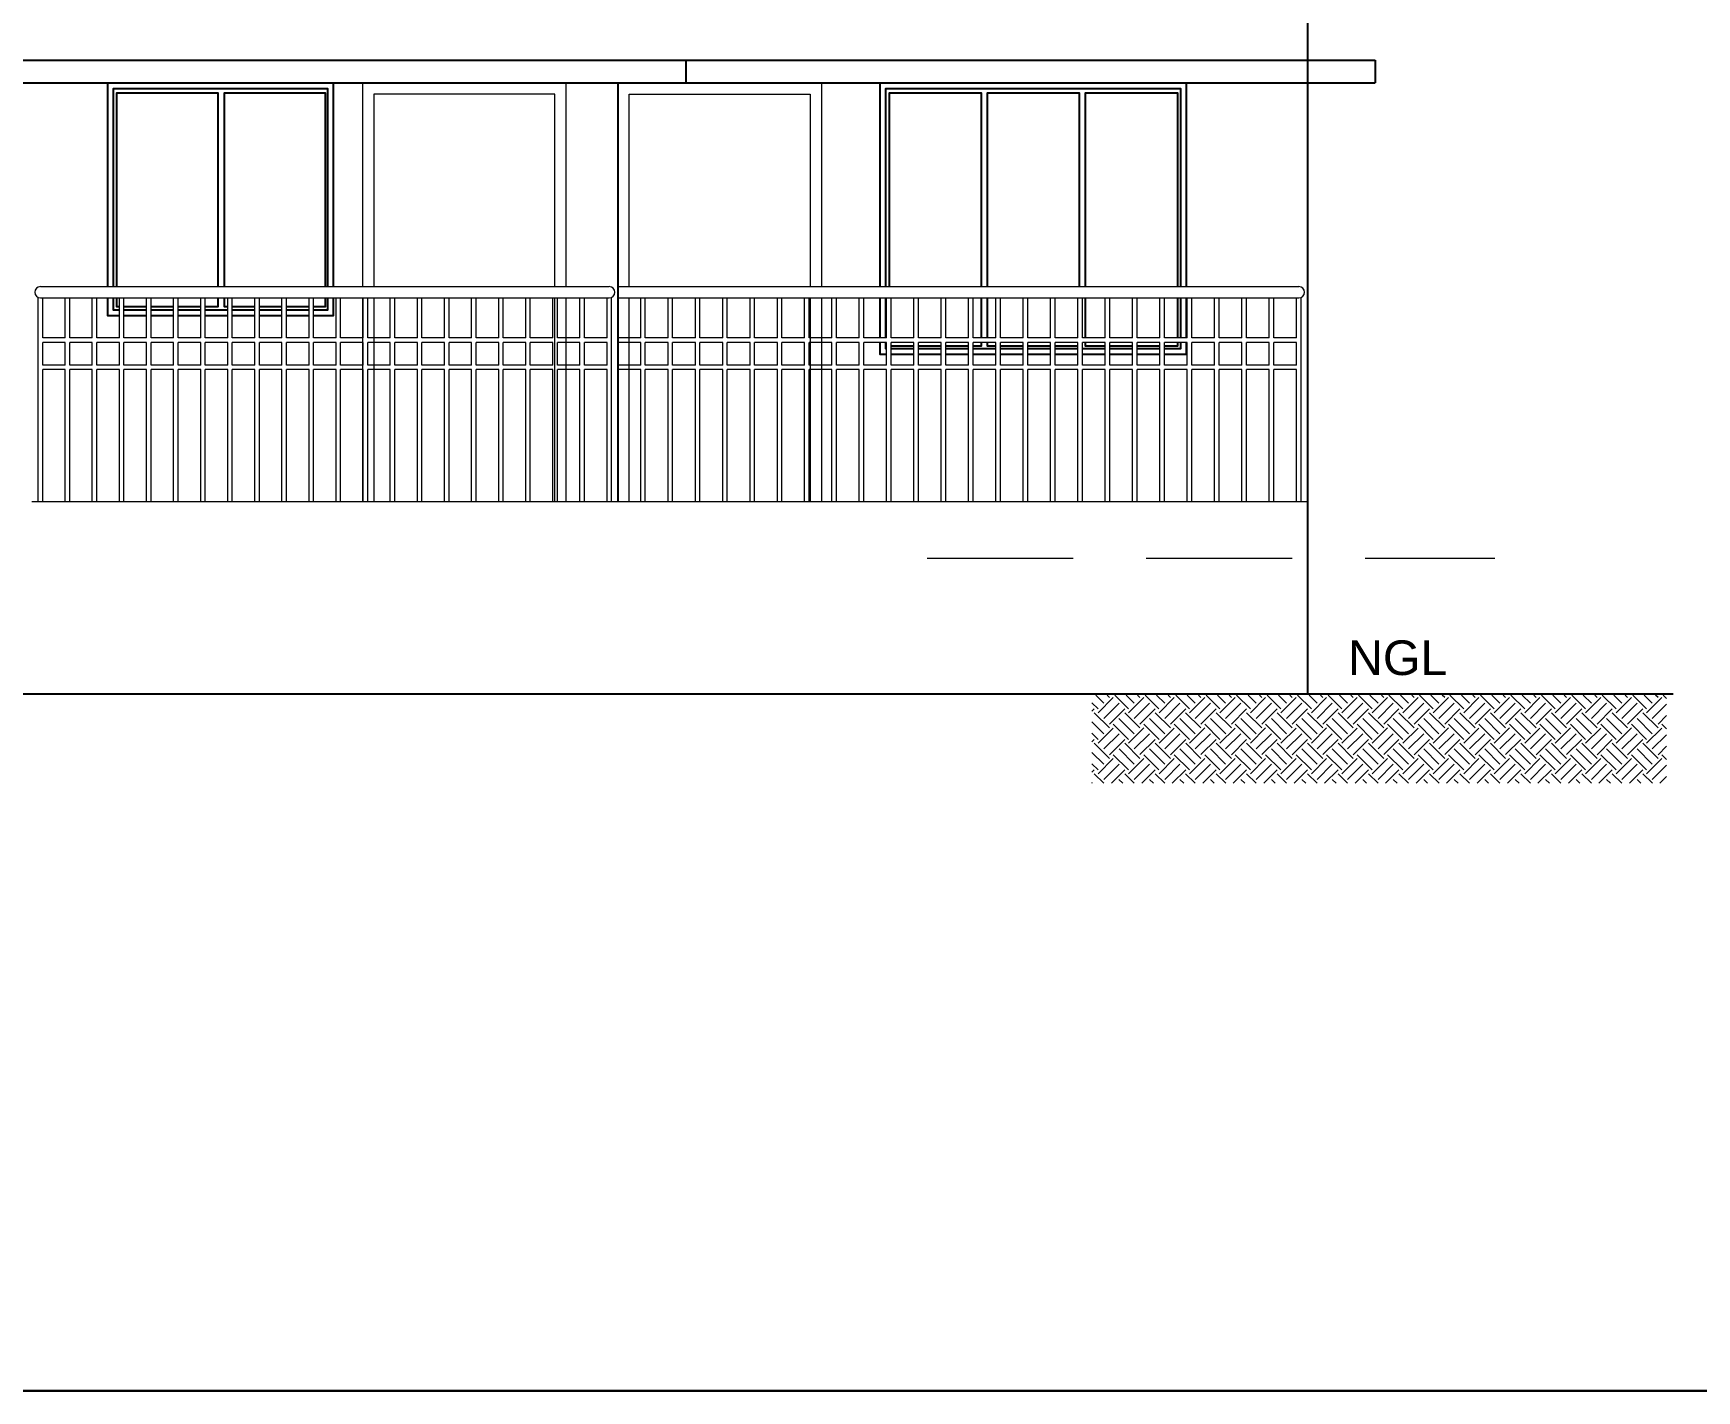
# Model space of a CAD drawing. Header units: metres. Extents: x -1441 to -394, y -133 to 518.
# Drawn here: x -1160.63 to -1153.28, y 114.05 to 120.05 of the extents above; entities that cross this region are included whole.
import ezdxf

# ---------------------------------------------------------------- set-up
doc = ezdxf.new("R2010")
doc.units = ezdxf.units.M
doc.header["$LTSCALE"] = 25.4
doc.linetypes.add('DASHEDX2', pattern=[38.1, 25.4, -12.7])
doc.layers.get('0').update_dxf_attribs({"linetype": 'CONTINUOUS'})
doc.layers.add('Railing', color=7, linetype='CONTINUOUS')
doc.styles.add('STYLE3', font='arial.ttf')

msp = doc.modelspace()

# ---------------------------------------------------------------- hatches: boundary and pattern name
at = {"linetype": 'Continuous', "lineweight": 9}
h = msp.add_hatch(dxfattribs=at)
h.set_pattern_fill('EARTH', color=8, scale=0.015, angle=45, style=0)
h.set_pattern_definition([(45, (-2003.81683, -105.12475), (9e-18, 0.134701482), [0.095248331, -0.095248331]), (45, (-2003.84209, -105.09949), (9e-18, 0.134701482), [0.095248331, -0.095248331]), (45, (-2003.86735, -105.074235), (9e-18, 0.134701482), [0.095248331, -0.095248331]), (135, (-2003.86735, -105.0574), (-0.134701482, 9e-18), [0.095248331, -0.095248331]), (135, (-2003.84209, -105.03214), (-0.134701482, 9e-18), [0.095248331, -0.095248331]), (135, (-2003.81683, -105.00688), (-0.134701482, 9e-18), [0.095248331, -0.095248331])])
h.paths.add_polyline_path([(-1153.4085, 117.1264), (-1155.9485, 117.1264), (-1155.9485, 116.7369), (-1153.4085, 116.7369)])

# ---------------------------------------------------------------- linework, layer by layer
at = {"color": 7}
for p, q in [((-1154.9958, 125.932), (-1154.9958, 117.132)), ((-1154.9958, 122.882), (-1154.9958, 117.132)), ((-1154.9958, 122.882), (-1154.9958, 119.932)), ((-1167.1854, 119.932), (-1154.6958, 119.932)), ((-1154.6958, 119.932), (-1154.6958, 119.832)), ((-1167.1854, 119.832), (-1154.6958, 119.832)), ((-1154.9958, 119.832), (-1154.9958, 117.132)), ((-1183.704, 117.132), (-1153.3786, 117.132))]:
    msp.add_line(p, q, dxfattribs=at)
at = {"color": 7, "linetype": 'Continuous'}
for p, q in [((-1157.7438, 119.932), (-1157.7438, 119.832)), ((-1158.0438, 119.832), (-1158.0438, 117.982))]:
    msp.add_line(p, q, dxfattribs=at)
at = {"color": 8, "lineweight": 13}
for p, q in [((-1160.5965, 118.932), (-1158.0819, 118.932)), ((-1158.0438, 118.932), (-1155.0339, 118.932)), ((-1160.5965, 118.882), (-1158.0819, 118.882)), ((-1158.0438, 118.882), (-1155.0339, 118.882)), ((-1160.6346, 117.982), (-1158.0438, 117.982)), ((-1158.0438, 117.982), (-1154.9958, 117.982))]:
    msp.add_line(p, q, dxfattribs=at)
at = {"color": 8, "linetype": 'DASHEDX2', "lineweight": 13, "ltscale": 0.001}
msp.add_line((-1156.6761, 117.732), (-1154.1681, 117.732), dxfattribs=at)
at = {"lineweight": 30}
msp.add_lwpolyline([(-1123.4498, 154.0942), (-1183.6714, 154.0942), (-1183.6714, 114.0526), (-1123.4498, 114.0526)], close=True, dxfattribs=at)
at = {"color": 38, "linetype": 'Continuous'}
for points in [[(-1160.2984, 118.932), (-1160.2984, 119.832), (-1159.302, 119.832), (-1159.302, 118.932)], [(-1160.2734, 118.932), (-1160.2734, 119.807), (-1159.327, 119.807), (-1159.327, 118.932)], [(-1156.8839, 118.932), (-1156.8839, 119.832), (-1155.5316, 119.832), (-1155.5316, 118.932)], [(-1156.8589, 118.932), (-1156.8589, 119.807), (-1155.5566, 119.807), (-1155.5566, 118.932)], [(-1160.2473, 118.802), (-1160.2984, 118.802), (-1160.2984, 118.882)], [(-1160.2473, 118.827), (-1160.2734, 118.827), (-1160.2734, 118.882)], [(-1160.1276, 118.827), (-1160.2273, 118.827)], [(-1160.0078, 118.827), (-1160.1076, 118.827)], [(-1159.8881, 118.827), (-1159.9878, 118.827)], [(-1159.7683, 118.827), (-1159.8681, 118.827)], [(-1159.6486, 118.827), (-1159.7483, 118.827)], [(-1159.5289, 118.827), (-1159.6286, 118.827)], [(-1159.4091, 118.827), (-1159.5089, 118.827)], [(-1159.302, 118.882), (-1159.302, 118.802), (-1159.3891, 118.802)], [(-1159.327, 118.882), (-1159.327, 118.827), (-1159.3891, 118.827)], [(-1156.8839, 118.7049), (-1156.8839, 118.882)], [(-1156.8589, 118.7049), (-1156.8589, 118.882)], [(-1155.5566, 118.882), (-1155.5566, 118.7049)], [(-1155.5316, 118.882), (-1155.5316, 118.7049)], [(-1160.1276, 118.802), (-1160.2273, 118.802)], [(-1160.0078, 118.802), (-1160.1076, 118.802)], [(-1159.8881, 118.802), (-1159.9878, 118.802)], [(-1159.7683, 118.802), (-1159.8681, 118.802)], [(-1159.6486, 118.802), (-1159.7483, 118.802)], [(-1159.5289, 118.802), (-1159.6286, 118.802)], [(-1159.4091, 118.802), (-1159.5089, 118.802)], [(-1156.8559, 118.632), (-1156.8839, 118.632), (-1156.8839, 118.6849)], [(-1156.8559, 118.657), (-1156.8589, 118.657), (-1156.8589, 118.6849)], [(-1155.5316, 118.6849), (-1155.5316, 118.632), (-1155.6279, 118.632)], [(-1155.5566, 118.6849), (-1155.5566, 118.657), (-1155.6279, 118.657)], [(-1156.7351, 118.657), (-1156.8359, 118.657)], [(-1156.7351, 118.632), (-1156.8359, 118.632)], [(-1156.6143, 118.657), (-1156.7151, 118.657)], [(-1156.6143, 118.632), (-1156.7151, 118.632)], [(-1156.4935, 118.657), (-1156.5943, 118.657)], [(-1156.4935, 118.632), (-1156.5943, 118.632)], [(-1156.3727, 118.657), (-1156.4735, 118.657)], [(-1156.3727, 118.632), (-1156.4735, 118.632)], [(-1156.2519, 118.657), (-1156.3527, 118.657)], [(-1156.2519, 118.632), (-1156.3527, 118.632)], [(-1156.1311, 118.657), (-1156.2319, 118.657)], [(-1156.1311, 118.632), (-1156.2319, 118.632)], [(-1156.0103, 118.657), (-1156.1111, 118.657)], [(-1156.0103, 118.632), (-1156.1111, 118.632)], [(-1155.8895, 118.657), (-1155.9903, 118.657)], [(-1155.8895, 118.632), (-1155.9903, 118.632)], [(-1155.7687, 118.657), (-1155.8695, 118.657)], [(-1155.7687, 118.632), (-1155.8695, 118.632)], [(-1155.6479, 118.657), (-1155.7487, 118.657)], [(-1155.6479, 118.632), (-1155.7487, 118.632)]]:
    msp.add_lwpolyline(points, dxfattribs=at)
at = {"color": 144, "linetype": 'Continuous'}
for points in [[(-1160.2583, 118.932), (-1160.2583, 119.7875), (-1159.813, 119.7875), (-1159.813, 118.932)], [(-1159.7834, 118.932), (-1159.7834, 119.7875), (-1159.3381, 119.7875), (-1159.3381, 118.932)], [(-1156.8438, 118.932), (-1156.8438, 119.7875), (-1156.4377, 119.7875), (-1156.4377, 118.932)], [(-1156.4106, 118.932), (-1156.4106, 119.7875), (-1156.0045, 119.7875), (-1156.0045, 118.932)], [(-1155.977, 118.932), (-1155.977, 119.7875), (-1155.5709, 119.7875), (-1155.5709, 118.932)], [(-1160.2473, 118.8424), (-1160.2583, 118.8424), (-1160.2583, 118.882)], [(-1160.1276, 118.8424), (-1160.2273, 118.8424)], [(-1160.0078, 118.8424), (-1160.1076, 118.8424)], [(-1159.8881, 118.8424), (-1159.9878, 118.8424)], [(-1159.813, 118.882), (-1159.813, 118.8424), (-1159.8681, 118.8424)], [(-1159.7683, 118.8424), (-1159.7834, 118.8424), (-1159.7834, 118.882)], [(-1159.6486, 118.8424), (-1159.7483, 118.8424)], [(-1159.5289, 118.8424), (-1159.6286, 118.8424)], [(-1159.4091, 118.8424), (-1159.5089, 118.8424)], [(-1159.3381, 118.882), (-1159.3381, 118.8424), (-1159.3891, 118.8424)], [(-1156.4377, 118.882), (-1156.4377, 118.7049)], [(-1156.4106, 118.7049), (-1156.4106, 118.882)], [(-1155.977, 118.7049), (-1155.977, 118.882)], [(-1155.5709, 118.882), (-1155.5709, 118.7049)], [(-1156.4377, 118.6849), (-1156.4377, 118.6683), (-1156.4735, 118.6683)], [(-1156.3727, 118.6683), (-1156.4106, 118.6683), (-1156.4106, 118.6849)], [(-1155.8895, 118.6683), (-1155.977, 118.6683), (-1155.977, 118.6849)], [(-1155.5709, 118.6849), (-1155.5709, 118.6683), (-1155.6279, 118.6683)], [(-1156.7351, 118.6683), (-1156.8359, 118.6683)], [(-1156.6143, 118.6683), (-1156.7151, 118.6683)], [(-1156.4935, 118.6683), (-1156.5943, 118.6683)], [(-1156.2519, 118.6683), (-1156.3527, 118.6683)], [(-1156.1311, 118.6683), (-1156.2319, 118.6683)], [(-1156.0103, 118.6683), (-1156.1111, 118.6683)], [(-1155.7687, 118.6683), (-1155.8695, 118.6683)], [(-1155.6479, 118.6683), (-1155.7487, 118.6683)]]:
    msp.add_lwpolyline(points, dxfattribs=at)
at = {"color": 8, "linetype": 'Continuous', "lineweight": 13}
for points in [[(-1158.2724, 118.932), (-1158.2724, 119.832), (-1159.1724, 119.832), (-1159.1724, 118.932)], [(-1158.3224, 118.932), (-1158.3224, 119.782), (-1159.1224, 119.782), (-1159.1224, 118.932)], [(-1158.0438, 118.932), (-1158.0438, 119.832), (-1157.1438, 119.832), (-1157.1438, 118.932)], [(-1157.9938, 118.932), (-1157.9938, 119.782), (-1157.1938, 119.782), (-1157.1938, 118.932)], [(-1159.1724, 118.882), (-1159.1724, 117.982)], [(-1159.1224, 118.882), (-1159.1224, 117.982)], [(-1158.3224, 117.982), (-1158.3224, 118.882)], [(-1158.2724, 117.982), (-1158.2724, 118.882)], [(-1158.0438, 117.982), (-1158.0438, 118.882)], [(-1157.9938, 117.982), (-1157.9938, 118.882)], [(-1157.1938, 118.882), (-1157.1938, 117.982)], [(-1157.1438, 118.882), (-1157.1438, 117.982)]]:
    msp.add_lwpolyline(points, dxfattribs=at)
at = {"color": 8, "lineweight": 13}
for centre, start, end in [((-1160.5965, 118.907), 90, 270), ((-1158.0819, 118.907), 270, 90), ((-1155.0339, 118.907), 270, 90)]:
    msp.add_arc(centre, 0.025, start, end, dxfattribs=at)
at = {"layer": 'Railing', "color": 8, "lineweight": 15}
for p, q in [((-1160.6065, 117.982), (-1160.6065, 118.882)), ((-1160.5865, 118.7049), (-1160.5865, 118.882)), ((-1160.4868, 118.7049), (-1160.4868, 118.882)), ((-1160.4668, 118.7049), (-1160.4668, 118.882)), ((-1160.3671, 118.7049), (-1160.3671, 118.882)), ((-1160.3471, 118.7049), (-1160.3471, 118.882)), ((-1160.2473, 118.7049), (-1160.2473, 118.882)), ((-1160.2273, 118.7049), (-1160.2273, 118.882)), ((-1160.1276, 118.7049), (-1160.1276, 118.882)), ((-1160.1076, 118.7049), (-1160.1076, 118.882)), ((-1160.0078, 118.7049), (-1160.0078, 118.882)), ((-1159.9878, 118.7049), (-1159.9878, 118.882)), ((-1159.8881, 118.7049), (-1159.8881, 118.882)), ((-1159.8681, 118.7049), (-1159.8681, 118.882)), ((-1159.7683, 118.7049), (-1159.7683, 118.882)), ((-1159.7483, 118.7049), (-1159.7483, 118.882)), ((-1159.6486, 118.7049), (-1159.6486, 118.882)), ((-1159.6286, 118.7049), (-1159.6286, 118.882)), ((-1159.5289, 118.7049), (-1159.5289, 118.882)), ((-1159.5089, 118.7049), (-1159.5089, 118.882)), ((-1159.4091, 118.7049), (-1159.4091, 118.882)), ((-1159.3891, 118.7049), (-1159.3891, 118.882)), ((-1159.2894, 118.7049), (-1159.2894, 118.882)), ((-1159.2694, 118.7049), (-1159.2694, 118.882)), ((-1159.1696, 118.7049), (-1159.1696, 118.882)), ((-1159.1496, 118.7049), (-1159.1496, 118.882)), ((-1159.0499, 118.7049), (-1159.0499, 118.882)), ((-1159.0299, 118.7049), (-1159.0299, 118.882)), ((-1158.9301, 118.7049), (-1158.9301, 118.882)), ((-1158.9101, 118.7049), (-1158.9101, 118.882)), ((-1158.8104, 118.7049), (-1158.8104, 118.882)), ((-1158.7904, 118.7049), (-1158.7904, 118.882)), ((-1158.6907, 118.7049), (-1158.6907, 118.882)), ((-1158.6707, 118.7049), (-1158.6707, 118.882)), ((-1158.5709, 118.7049), (-1158.5709, 118.882)), ((-1158.5509, 118.7049), (-1158.5509, 118.882)), ((-1158.4512, 118.7049), (-1158.4512, 118.882)), ((-1158.4312, 118.7049), (-1158.4312, 118.882)), ((-1158.3314, 118.7049), (-1158.3314, 118.882)), ((-1158.3114, 118.7049), (-1158.3114, 118.882)), ((-1158.2117, 118.7049), (-1158.2117, 118.882)), ((-1158.1917, 118.7049), (-1158.1917, 118.882)), ((-1158.0919, 118.7049), (-1158.0919, 118.882)), ((-1158.0719, 117.982), (-1158.0719, 118.882)), ((-1157.9431, 118.7049), (-1157.9431, 118.882)), ((-1157.9231, 118.7049), (-1157.9231, 118.882)), ((-1157.8223, 118.7049), (-1157.8223, 118.882)), ((-1157.8023, 118.7049), (-1157.8023, 118.882)), ((-1157.7015, 118.7049), (-1157.7015, 118.882)), ((-1157.6815, 118.7049), (-1157.6815, 118.882)), ((-1157.5807, 118.7049), (-1157.5807, 118.882)), ((-1157.5607, 118.7049), (-1157.5607, 118.882)), ((-1157.4599, 118.7049), (-1157.4599, 118.882)), ((-1157.4399, 118.7049), (-1157.4399, 118.882)), ((-1157.3391, 118.7049), (-1157.3391, 118.882)), ((-1157.3191, 118.7049), (-1157.3191, 118.882)), ((-1157.2183, 118.7049), (-1157.2183, 118.882)), ((-1157.1983, 118.7049), (-1157.1983, 118.882)), ((-1157.0975, 118.7049), (-1157.0975, 118.882)), ((-1157.0775, 118.7049), (-1157.0775, 118.882)), ((-1156.9767, 118.7049), (-1156.9767, 118.882)), ((-1156.9567, 118.7049), (-1156.9567, 118.882)), ((-1156.8559, 118.7049), (-1156.8559, 118.882)), ((-1156.8359, 118.7049), (-1156.8359, 118.882)), ((-1156.7351, 118.7049), (-1156.7351, 118.882)), ((-1156.7151, 118.7049), (-1156.7151, 118.882)), ((-1156.6143, 118.7049), (-1156.6143, 118.882)), ((-1156.5943, 118.7049), (-1156.5943, 118.882)), ((-1156.4935, 118.7049), (-1156.4935, 118.882)), ((-1156.4735, 118.7049), (-1156.4735, 118.882)), ((-1156.3727, 118.7049), (-1156.3727, 118.882)), ((-1156.3527, 118.7049), (-1156.3527, 118.882)), ((-1156.2519, 118.7049), (-1156.2519, 118.882)), ((-1156.2319, 118.7049), (-1156.2319, 118.882)), ((-1156.1311, 118.7049), (-1156.1311, 118.882)), ((-1156.1111, 118.7049), (-1156.1111, 118.882)), ((-1156.0103, 118.7049), (-1156.0103, 118.882)), ((-1155.9903, 118.7049), (-1155.9903, 118.882)), ((-1155.8895, 118.7049), (-1155.8895, 118.882)), ((-1155.8695, 118.7049), (-1155.8695, 118.882)), ((-1155.7687, 118.7049), (-1155.7687, 118.882)), ((-1155.7487, 118.7049), (-1155.7487, 118.882)), ((-1155.6479, 118.7049), (-1155.6479, 118.882)), ((-1155.6279, 118.7049), (-1155.6279, 118.882)), ((-1155.5271, 118.7049), (-1155.5271, 118.882)), ((-1155.5071, 118.7049), (-1155.5071, 118.882)), ((-1155.4063, 118.7049), (-1155.4063, 118.882)), ((-1155.3863, 118.7049), (-1155.3863, 118.882)), ((-1155.2855, 118.7049), (-1155.2855, 118.882)), ((-1155.2655, 118.7049), (-1155.2655, 118.882)), ((-1155.1647, 118.7049), (-1155.1647, 118.882)), ((-1155.1447, 118.7049), (-1155.1447, 118.882)), ((-1155.0439, 118.7049), (-1155.0439, 118.882)), ((-1155.0239, 117.982), (-1155.0239, 118.882)), ((-1160.4868, 118.7049), (-1160.5865, 118.7049)), ((-1160.5865, 118.5851), (-1160.5865, 118.6849)), ((-1160.4868, 118.6849), (-1160.5865, 118.6849)), ((-1160.4868, 118.5851), (-1160.4868, 118.6849)), ((-1160.3671, 118.7049), (-1160.4668, 118.7049)), ((-1160.4668, 118.5851), (-1160.4668, 118.6849)), ((-1160.3671, 118.6849), (-1160.4668, 118.6849)), ((-1160.3671, 118.5851), (-1160.3671, 118.6849)), ((-1160.2473, 118.7049), (-1160.3471, 118.7049)), ((-1160.3471, 118.5851), (-1160.3471, 118.6849)), ((-1160.2473, 118.6849), (-1160.3471, 118.6849)), ((-1160.2473, 118.5851), (-1160.2473, 118.6849)), ((-1160.1276, 118.7049), (-1160.2273, 118.7049)), ((-1160.2273, 118.5851), (-1160.2273, 118.6849)), ((-1160.1276, 118.6849), (-1160.2273, 118.6849)), ((-1160.1276, 118.5851), (-1160.1276, 118.6849)), ((-1160.0078, 118.7049), (-1160.1076, 118.7049)), ((-1160.1076, 118.5851), (-1160.1076, 118.6849)), ((-1160.0078, 118.6849), (-1160.1076, 118.6849)), ((-1160.0078, 118.5851), (-1160.0078, 118.6849)), ((-1159.8881, 118.7049), (-1159.9878, 118.7049)), ((-1159.9878, 118.5851), (-1159.9878, 118.6849)), ((-1159.8881, 118.6849), (-1159.9878, 118.6849)), ((-1159.8881, 118.5851), (-1159.8881, 118.6849)), ((-1159.7683, 118.7049), (-1159.8681, 118.7049)), ((-1159.8681, 118.5851), (-1159.8681, 118.6849)), ((-1159.7683, 118.6849), (-1159.8681, 118.6849)), ((-1159.7683, 118.5851), (-1159.7683, 118.6849)), ((-1159.6486, 118.7049), (-1159.7483, 118.7049)), ((-1159.7483, 118.5851), (-1159.7483, 118.6849)), ((-1159.6486, 118.6849), (-1159.7483, 118.6849)), ((-1159.6486, 118.5851), (-1159.6486, 118.6849)), ((-1159.5289, 118.7049), (-1159.6286, 118.7049)), ((-1159.6286, 118.5851), (-1159.6286, 118.6849)), ((-1159.5289, 118.6849), (-1159.6286, 118.6849)), ((-1159.5289, 118.5851), (-1159.5289, 118.6849)), ((-1159.4091, 118.7049), (-1159.5089, 118.7049)), ((-1159.5089, 118.5851), (-1159.5089, 118.6849)), ((-1159.4091, 118.6849), (-1159.5089, 118.6849)), ((-1159.4091, 118.5851), (-1159.4091, 118.6849)), ((-1159.2894, 118.7049), (-1159.3891, 118.7049)), ((-1159.3891, 118.5851), (-1159.3891, 118.6849)), ((-1159.2894, 118.6849), (-1159.3891, 118.6849)), ((-1159.2894, 118.5851), (-1159.2894, 118.6849)), ((-1159.1696, 118.7049), (-1159.2694, 118.7049)), ((-1159.2694, 118.5851), (-1159.2694, 118.6849)), ((-1159.1696, 118.6849), (-1159.2694, 118.6849)), ((-1159.1696, 118.5851), (-1159.1696, 118.6849)), ((-1159.0499, 118.7049), (-1159.1496, 118.7049)), ((-1159.1496, 118.5851), (-1159.1496, 118.6849)), ((-1159.0499, 118.6849), (-1159.1496, 118.6849)), ((-1159.0499, 118.5851), (-1159.0499, 118.6849)), ((-1158.9301, 118.7049), (-1159.0299, 118.7049)), ((-1159.0299, 118.5851), (-1159.0299, 118.6849)), ((-1158.9301, 118.6849), (-1159.0299, 118.6849)), ((-1158.9301, 118.5851), (-1158.9301, 118.6849)), ((-1158.8104, 118.7049), (-1158.9101, 118.7049)), ((-1158.9101, 118.5851), (-1158.9101, 118.6849)), ((-1158.8104, 118.6849), (-1158.9101, 118.6849)), ((-1158.8104, 118.5851), (-1158.8104, 118.6849)), ((-1158.6907, 118.7049), (-1158.7904, 118.7049)), ((-1158.7904, 118.5851), (-1158.7904, 118.6849)), ((-1158.6907, 118.6849), (-1158.7904, 118.6849)), ((-1158.6907, 118.5851), (-1158.6907, 118.6849)), ((-1158.5709, 118.7049), (-1158.6707, 118.7049)), ((-1158.6707, 118.5851), (-1158.6707, 118.6849)), ((-1158.5709, 118.6849), (-1158.6707, 118.6849)), ((-1158.5709, 118.5851), (-1158.5709, 118.6849)), ((-1158.4512, 118.7049), (-1158.5509, 118.7049)), ((-1158.5509, 118.5851), (-1158.5509, 118.6849)), ((-1158.4512, 118.6849), (-1158.5509, 118.6849)), ((-1158.4512, 118.5851), (-1158.4512, 118.6849)), ((-1158.3314, 118.7049), (-1158.4312, 118.7049)), ((-1158.4312, 118.5851), (-1158.4312, 118.6849)), ((-1158.3314, 118.6849), (-1158.4312, 118.6849)), ((-1158.3314, 118.5851), (-1158.3314, 118.6849)), ((-1158.2117, 118.7049), (-1158.3114, 118.7049)), ((-1158.3114, 118.5851), (-1158.3114, 118.6849)), ((-1158.2117, 118.6849), (-1158.3114, 118.6849)), ((-1158.2117, 118.5851), (-1158.2117, 118.6849)), ((-1158.0919, 118.7049), (-1158.1917, 118.7049)), ((-1158.1917, 118.5851), (-1158.1917, 118.6849)), ((-1158.0919, 118.6849), (-1158.1917, 118.6849)), ((-1158.0919, 118.5851), (-1158.0919, 118.6849)), ((-1157.9431, 118.7049), (-1158.0438, 118.7049)), ((-1157.9431, 118.6849), (-1158.0438, 118.6849)), ((-1157.9431, 118.5851), (-1157.9431, 118.6849)), ((-1157.8223, 118.7049), (-1157.9231, 118.7049)), ((-1157.9231, 118.5851), (-1157.9231, 118.6849)), ((-1157.8223, 118.6849), (-1157.9231, 118.6849)), ((-1157.8223, 118.5851), (-1157.8223, 118.6849)), ((-1157.7015, 118.7049), (-1157.8023, 118.7049)), ((-1157.8023, 118.5851), (-1157.8023, 118.6849)), ((-1157.7015, 118.6849), (-1157.8023, 118.6849)), ((-1157.7015, 118.5851), (-1157.7015, 118.6849)), ((-1157.5807, 118.7049), (-1157.6815, 118.7049)), ((-1157.6815, 118.5851), (-1157.6815, 118.6849)), ((-1157.5807, 118.6849), (-1157.6815, 118.6849)), ((-1157.5807, 118.5851), (-1157.5807, 118.6849)), ((-1157.4599, 118.7049), (-1157.5607, 118.7049)), ((-1157.5607, 118.5851), (-1157.5607, 118.6849)), ((-1157.4599, 118.6849), (-1157.5607, 118.6849)), ((-1157.4599, 118.5851), (-1157.4599, 118.6849)), ((-1157.3391, 118.7049), (-1157.4399, 118.7049)), ((-1157.4399, 118.5851), (-1157.4399, 118.6849)), ((-1157.3391, 118.6849), (-1157.4399, 118.6849)), ((-1157.3391, 118.5851), (-1157.3391, 118.6849)), ((-1157.2183, 118.7049), (-1157.3191, 118.7049)), ((-1157.3191, 118.5851), (-1157.3191, 118.6849)), ((-1157.2183, 118.6849), (-1157.3191, 118.6849)), ((-1157.2183, 118.5851), (-1157.2183, 118.6849)), ((-1157.0975, 118.7049), (-1157.1983, 118.7049)), ((-1157.1983, 118.5851), (-1157.1983, 118.6849)), ((-1157.0975, 118.6849), (-1157.1983, 118.6849)), ((-1157.0975, 118.5851), (-1157.0975, 118.6849)), ((-1156.9767, 118.7049), (-1157.0775, 118.7049)), ((-1157.0775, 118.5851), (-1157.0775, 118.6849)), ((-1156.9767, 118.6849), (-1157.0775, 118.6849)), ((-1156.9767, 118.5851), (-1156.9767, 118.6849)), ((-1156.8559, 118.7049), (-1156.9567, 118.7049)), ((-1156.9567, 118.5851), (-1156.9567, 118.6849)), ((-1156.8559, 118.6849), (-1156.9567, 118.6849)), ((-1156.8559, 118.5851), (-1156.8559, 118.6849)), ((-1156.7351, 118.7049), (-1156.8359, 118.7049)), ((-1156.8359, 118.5851), (-1156.8359, 118.6849)), ((-1156.7351, 118.6849), (-1156.8359, 118.6849)), ((-1156.7351, 118.5851), (-1156.7351, 118.6849)), ((-1156.6143, 118.7049), (-1156.7151, 118.7049)), ((-1156.7151, 118.5851), (-1156.7151, 118.6849)), ((-1156.6143, 118.6849), (-1156.7151, 118.6849)), ((-1156.6143, 118.5851), (-1156.6143, 118.6849)), ((-1156.4935, 118.7049), (-1156.5943, 118.7049)), ((-1156.5943, 118.5851), (-1156.5943, 118.6849)), ((-1156.4935, 118.6849), (-1156.5943, 118.6849)), ((-1156.4935, 118.5851), (-1156.4935, 118.6849)), ((-1156.3727, 118.7049), (-1156.4735, 118.7049)), ((-1156.4735, 118.5851), (-1156.4735, 118.6849)), ((-1156.3727, 118.6849), (-1156.4735, 118.6849)), ((-1156.3727, 118.5851), (-1156.3727, 118.6849)), ((-1156.2519, 118.7049), (-1156.3527, 118.7049)), ((-1156.3527, 118.5851), (-1156.3527, 118.6849)), ((-1156.2519, 118.6849), (-1156.3527, 118.6849)), ((-1156.2519, 118.5851), (-1156.2519, 118.6849)), ((-1156.1311, 118.7049), (-1156.2319, 118.7049)), ((-1156.2319, 118.5851), (-1156.2319, 118.6849)), ((-1156.1311, 118.6849), (-1156.2319, 118.6849)), ((-1156.1311, 118.5851), (-1156.1311, 118.6849)), ((-1156.0103, 118.7049), (-1156.1111, 118.7049)), ((-1156.1111, 118.5851), (-1156.1111, 118.6849)), ((-1156.0103, 118.6849), (-1156.1111, 118.6849)), ((-1156.0103, 118.5851), (-1156.0103, 118.6849)), ((-1155.8895, 118.7049), (-1155.9903, 118.7049)), ((-1155.9903, 118.5851), (-1155.9903, 118.6849)), ((-1155.8895, 118.6849), (-1155.9903, 118.6849)), ((-1155.8895, 118.5851), (-1155.8895, 118.6849)), ((-1155.7687, 118.7049), (-1155.8695, 118.7049)), ((-1155.8695, 118.5851), (-1155.8695, 118.6849)), ((-1155.7687, 118.6849), (-1155.8695, 118.6849)), ((-1155.7687, 118.5851), (-1155.7687, 118.6849)), ((-1155.6479, 118.7049), (-1155.7487, 118.7049)), ((-1155.7487, 118.5851), (-1155.7487, 118.6849)), ((-1155.6479, 118.6849), (-1155.7487, 118.6849)), ((-1155.6479, 118.5851), (-1155.6479, 118.6849)), ((-1155.5271, 118.7049), (-1155.6279, 118.7049)), ((-1155.6279, 118.5851), (-1155.6279, 118.6849)), ((-1155.5271, 118.6849), (-1155.6279, 118.6849)), ((-1155.5271, 118.5851), (-1155.5271, 118.6849)), ((-1155.4063, 118.7049), (-1155.5071, 118.7049)), ((-1155.5071, 118.5851), (-1155.5071, 118.6849)), ((-1155.4063, 118.6849), (-1155.5071, 118.6849)), ((-1155.4063, 118.5851), (-1155.4063, 118.6849)), ((-1155.2855, 118.7049), (-1155.3863, 118.7049)), ((-1155.3863, 118.5851), (-1155.3863, 118.6849)), ((-1155.2855, 118.6849), (-1155.3863, 118.6849)), ((-1155.2855, 118.5851), (-1155.2855, 118.6849)), ((-1155.1647, 118.7049), (-1155.2655, 118.7049)), ((-1155.2655, 118.5851), (-1155.2655, 118.6849)), ((-1155.1647, 118.6849), (-1155.2655, 118.6849)), ((-1155.1647, 118.5851), (-1155.1647, 118.6849)), ((-1155.0439, 118.7049), (-1155.1447, 118.7049)), ((-1155.1447, 118.5851), (-1155.1447, 118.6849)), ((-1155.0439, 118.6849), (-1155.1447, 118.6849)), ((-1155.0439, 118.5851), (-1155.0439, 118.6849)), ((-1160.4868, 118.5851), (-1160.5865, 118.5851)), ((-1160.5865, 117.982), (-1160.5865, 118.5651)), ((-1160.4868, 118.5651), (-1160.5865, 118.5651)), ((-1160.4868, 117.982), (-1160.4868, 118.5651)), ((-1160.3671, 118.5851), (-1160.4668, 118.5851)), ((-1160.4668, 117.982), (-1160.4668, 118.5651)), ((-1160.3671, 118.5651), (-1160.4668, 118.5651)), ((-1160.3671, 117.982), (-1160.3671, 118.5651)), ((-1160.2473, 118.5851), (-1160.3471, 118.5851)), ((-1160.3471, 117.982), (-1160.3471, 118.5651)), ((-1160.2473, 118.5651), (-1160.3471, 118.5651)), ((-1160.2473, 117.982), (-1160.2473, 118.5651)), ((-1160.1276, 118.5851), (-1160.2273, 118.5851)), ((-1160.2273, 117.982), (-1160.2273, 118.5651)), ((-1160.1276, 118.5651), (-1160.2273, 118.5651)), ((-1160.1276, 117.982), (-1160.1276, 118.5651)), ((-1160.0078, 118.5851), (-1160.1076, 118.5851)), ((-1160.1076, 117.982), (-1160.1076, 118.5651)), ((-1160.0078, 118.5651), (-1160.1076, 118.5651)), ((-1160.0078, 117.982), (-1160.0078, 118.5651)), ((-1159.8881, 118.5851), (-1159.9878, 118.5851)), ((-1159.9878, 117.982), (-1159.9878, 118.5651)), ((-1159.8881, 118.5651), (-1159.9878, 118.5651)), ((-1159.8881, 117.982), (-1159.8881, 118.5651)), ((-1159.7683, 118.5851), (-1159.8681, 118.5851)), ((-1159.8681, 117.982), (-1159.8681, 118.5651)), ((-1159.7683, 118.5651), (-1159.8681, 118.5651)), ((-1159.7683, 117.982), (-1159.7683, 118.5651)), ((-1159.6486, 118.5851), (-1159.7483, 118.5851)), ((-1159.7483, 117.982), (-1159.7483, 118.5651)), ((-1159.6486, 118.5651), (-1159.7483, 118.5651)), ((-1159.6486, 117.982), (-1159.6486, 118.5651)), ((-1159.5289, 118.5851), (-1159.6286, 118.5851)), ((-1159.6286, 117.982), (-1159.6286, 118.5651)), ((-1159.5289, 118.5651), (-1159.6286, 118.5651)), ((-1159.5289, 117.982), (-1159.5289, 118.5651)), ((-1159.4091, 118.5851), (-1159.5089, 118.5851)), ((-1159.5089, 117.982), (-1159.5089, 118.5651)), ((-1159.4091, 118.5651), (-1159.5089, 118.5651)), ((-1159.4091, 117.982), (-1159.4091, 118.5651)), ((-1159.2894, 118.5851), (-1159.3891, 118.5851)), ((-1159.3891, 117.982), (-1159.3891, 118.5651)), ((-1159.2894, 118.5651), (-1159.3891, 118.5651)), ((-1159.2894, 117.982), (-1159.2894, 118.5651)), ((-1159.1696, 118.5851), (-1159.2694, 118.5851)), ((-1159.2694, 117.982), (-1159.2694, 118.5651)), ((-1159.1696, 118.5651), (-1159.2694, 118.5651)), ((-1159.1696, 117.982), (-1159.1696, 118.5651)), ((-1159.0499, 118.5851), (-1159.1496, 118.5851)), ((-1159.1496, 117.982), (-1159.1496, 118.5651)), ((-1159.0499, 118.5651), (-1159.1496, 118.5651)), ((-1159.0499, 117.982), (-1159.0499, 118.5651)), ((-1158.9301, 118.5851), (-1159.0299, 118.5851)), ((-1159.0299, 117.982), (-1159.0299, 118.5651)), ((-1158.9301, 118.5651), (-1159.0299, 118.5651)), ((-1158.9301, 117.982), (-1158.9301, 118.5651)), ((-1158.8104, 118.5851), (-1158.9101, 118.5851)), ((-1158.9101, 117.982), (-1158.9101, 118.5651)), ((-1158.8104, 118.5651), (-1158.9101, 118.5651)), ((-1158.8104, 117.982), (-1158.8104, 118.5651)), ((-1158.6907, 118.5851), (-1158.7904, 118.5851)), ((-1158.7904, 117.982), (-1158.7904, 118.5651)), ((-1158.6907, 118.5651), (-1158.7904, 118.5651)), ((-1158.6907, 117.982), (-1158.6907, 118.5651)), ((-1158.5709, 118.5851), (-1158.6707, 118.5851)), ((-1158.6707, 117.982), (-1158.6707, 118.5651)), ((-1158.5709, 118.5651), (-1158.6707, 118.5651)), ((-1158.5709, 117.982), (-1158.5709, 118.5651)), ((-1158.4512, 118.5851), (-1158.5509, 118.5851)), ((-1158.5509, 117.982), (-1158.5509, 118.5651)), ((-1158.4512, 118.5651), (-1158.5509, 118.5651)), ((-1158.4512, 117.982), (-1158.4512, 118.5651)), ((-1158.3314, 118.5851), (-1158.4312, 118.5851)), ((-1158.4312, 117.982), (-1158.4312, 118.5651)), ((-1158.3314, 118.5651), (-1158.4312, 118.5651)), ((-1158.3314, 117.982), (-1158.3314, 118.5651)), ((-1158.2117, 118.5851), (-1158.3114, 118.5851)), ((-1158.3114, 117.982), (-1158.3114, 118.5651)), ((-1158.2117, 118.5651), (-1158.3114, 118.5651)), ((-1158.2117, 117.982), (-1158.2117, 118.5651)), ((-1158.0919, 118.5851), (-1158.1917, 118.5851)), ((-1158.1917, 117.982), (-1158.1917, 118.5651)), ((-1158.0919, 118.5651), (-1158.1917, 118.5651)), ((-1158.0919, 117.982), (-1158.0919, 118.5651)), ((-1157.9431, 118.5851), (-1158.0438, 118.5851)), ((-1157.9431, 118.5651), (-1158.0438, 118.5651)), ((-1157.9431, 117.982), (-1157.9431, 118.5651)), ((-1157.8223, 118.5851), (-1157.9231, 118.5851)), ((-1157.9231, 117.982), (-1157.9231, 118.5651)), ((-1157.8223, 118.5651), (-1157.9231, 118.5651)), ((-1157.8223, 117.982), (-1157.8223, 118.5651)), ((-1157.7015, 118.5851), (-1157.8023, 118.5851)), ((-1157.8023, 117.982), (-1157.8023, 118.5651)), ((-1157.7015, 118.5651), (-1157.8023, 118.5651)), ((-1157.7015, 117.982), (-1157.7015, 118.5651)), ((-1157.5807, 118.5851), (-1157.6815, 118.5851)), ((-1157.6815, 117.982), (-1157.6815, 118.5651)), ((-1157.5807, 118.5651), (-1157.6815, 118.5651)), ((-1157.5807, 117.982), (-1157.5807, 118.5651)), ((-1157.4599, 118.5851), (-1157.5607, 118.5851)), ((-1157.5607, 117.982), (-1157.5607, 118.5651)), ((-1157.4599, 118.5651), (-1157.5607, 118.5651)), ((-1157.4599, 117.982), (-1157.4599, 118.5651)), ((-1157.3391, 118.5851), (-1157.4399, 118.5851)), ((-1157.4399, 117.982), (-1157.4399, 118.5651)), ((-1157.3391, 118.5651), (-1157.4399, 118.5651)), ((-1157.3391, 117.982), (-1157.3391, 118.5651)), ((-1157.2183, 118.5851), (-1157.3191, 118.5851)), ((-1157.3191, 117.982), (-1157.3191, 118.5651)), ((-1157.2183, 118.5651), (-1157.3191, 118.5651)), ((-1157.2183, 117.982), (-1157.2183, 118.5651)), ((-1157.0975, 118.5851), (-1157.1983, 118.5851)), ((-1157.1983, 117.982), (-1157.1983, 118.5651)), ((-1157.0975, 118.5651), (-1157.1983, 118.5651)), ((-1157.0975, 117.982), (-1157.0975, 118.5651)), ((-1156.9767, 118.5851), (-1157.0775, 118.5851)), ((-1157.0775, 117.982), (-1157.0775, 118.5651)), ((-1156.9767, 118.5651), (-1157.0775, 118.5651)), ((-1156.9767, 117.982), (-1156.9767, 118.5651)), ((-1156.8559, 118.5851), (-1156.9567, 118.5851)), ((-1156.9567, 117.982), (-1156.9567, 118.5651)), ((-1156.8559, 118.5651), (-1156.9567, 118.5651)), ((-1156.8559, 117.982), (-1156.8559, 118.5651)), ((-1156.7351, 118.5851), (-1156.8359, 118.5851)), ((-1156.8359, 117.982), (-1156.8359, 118.5651)), ((-1156.7351, 118.5651), (-1156.8359, 118.5651)), ((-1156.7351, 117.982), (-1156.7351, 118.5651)), ((-1156.6143, 118.5851), (-1156.7151, 118.5851)), ((-1156.7151, 117.982), (-1156.7151, 118.5651)), ((-1156.6143, 118.5651), (-1156.7151, 118.5651)), ((-1156.6143, 117.982), (-1156.6143, 118.5651)), ((-1156.4935, 118.5851), (-1156.5943, 118.5851)), ((-1156.5943, 117.982), (-1156.5943, 118.5651)), ((-1156.4935, 118.5651), (-1156.5943, 118.5651)), ((-1156.4935, 117.982), (-1156.4935, 118.5651)), ((-1156.3727, 118.5851), (-1156.4735, 118.5851)), ((-1156.4735, 117.982), (-1156.4735, 118.5651)), ((-1156.3727, 118.5651), (-1156.4735, 118.5651)), ((-1156.3727, 117.982), (-1156.3727, 118.5651)), ((-1156.2519, 118.5851), (-1156.3527, 118.5851)), ((-1156.3527, 117.982), (-1156.3527, 118.5651)), ((-1156.2519, 118.5651), (-1156.3527, 118.5651)), ((-1156.2519, 117.982), (-1156.2519, 118.5651)), ((-1156.1311, 118.5851), (-1156.2319, 118.5851)), ((-1156.2319, 117.982), (-1156.2319, 118.5651)), ((-1156.1311, 118.5651), (-1156.2319, 118.5651)), ((-1156.1311, 117.982), (-1156.1311, 118.5651)), ((-1156.0103, 118.5851), (-1156.1111, 118.5851)), ((-1156.1111, 117.982), (-1156.1111, 118.5651)), ((-1156.0103, 118.5651), (-1156.1111, 118.5651)), ((-1156.0103, 117.982), (-1156.0103, 118.5651)), ((-1155.8895, 118.5851), (-1155.9903, 118.5851)), ((-1155.9903, 117.982), (-1155.9903, 118.5651)), ((-1155.8895, 118.5651), (-1155.9903, 118.5651)), ((-1155.8895, 117.982), (-1155.8895, 118.5651)), ((-1155.7687, 118.5851), (-1155.8695, 118.5851)), ((-1155.8695, 117.982), (-1155.8695, 118.5651)), ((-1155.7687, 118.5651), (-1155.8695, 118.5651)), ((-1155.7687, 117.982), (-1155.7687, 118.5651)), ((-1155.6479, 118.5851), (-1155.7487, 118.5851)), ((-1155.7487, 117.982), (-1155.7487, 118.5651)), ((-1155.6479, 118.5651), (-1155.7487, 118.5651)), ((-1155.6479, 117.982), (-1155.6479, 118.5651)), ((-1155.5271, 118.5851), (-1155.6279, 118.5851)), ((-1155.6279, 117.982), (-1155.6279, 118.5651)), ((-1155.5271, 118.5651), (-1155.6279, 118.5651)), ((-1155.5271, 117.982), (-1155.5271, 118.5651)), ((-1155.4063, 118.5851), (-1155.5071, 118.5851)), ((-1155.5071, 117.982), (-1155.5071, 118.5651)), ((-1155.4063, 118.5651), (-1155.5071, 118.5651)), ((-1155.4063, 117.982), (-1155.4063, 118.5651)), ((-1155.2855, 118.5851), (-1155.3863, 118.5851)), ((-1155.3863, 117.982), (-1155.3863, 118.5651)), ((-1155.2855, 118.5651), (-1155.3863, 118.5651)), ((-1155.2855, 117.982), (-1155.2855, 118.5651)), ((-1155.1647, 118.5851), (-1155.2655, 118.5851)), ((-1155.2655, 117.982), (-1155.2655, 118.5651)), ((-1155.1647, 118.5651), (-1155.2655, 118.5651)), ((-1155.1647, 117.982), (-1155.1647, 118.5651)), ((-1155.0439, 118.5851), (-1155.1447, 118.5851)), ((-1155.1447, 117.982), (-1155.1447, 118.5651)), ((-1155.0439, 118.5651), (-1155.1447, 118.5651)), ((-1155.0439, 117.982), (-1155.0439, 118.5651))]:
    msp.add_line(p, q, dxfattribs=at)

# ---------------------------------------------------------------- texts
at = {"color": 146, "style": 'STYLE3'}
msp.add_text('NGL', height=0.15293, dxfattribs=at).set_placement((-1154.8166, 117.2153))

doc.saveas('drawing.dxf')
